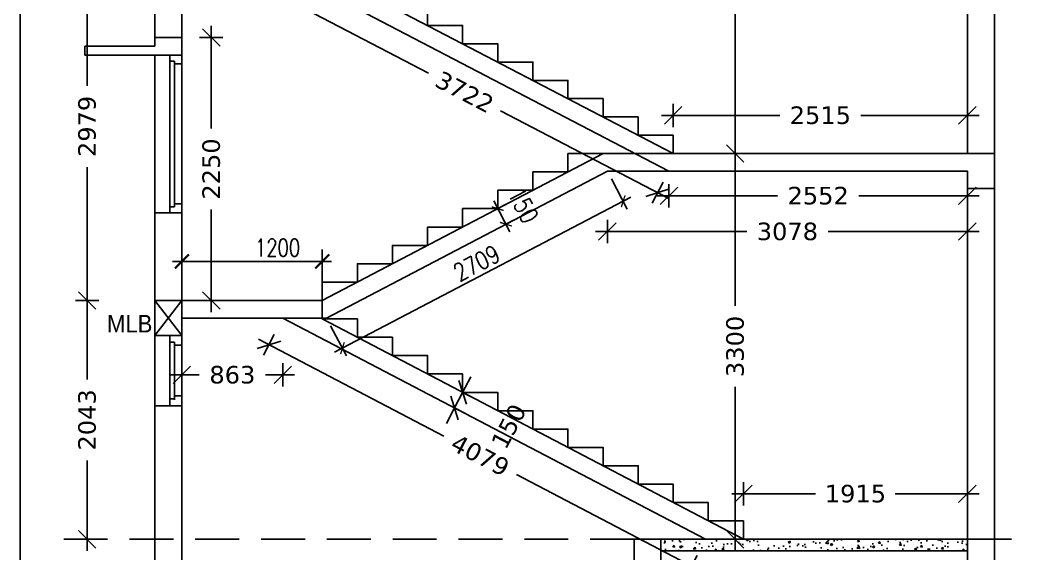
# Model space of a CAD drawing. Header units: millimetres. Extents: x 12977220 to 13113408, y -169657 to -55898.
# Drawn here: x 12979859 to 12988464, y -163494 to -158927 of the extents above; entities that cross this region are included whole.
import ezdxf

# ---------------------------------------------------------------- set-up
doc = ezdxf.new("R2010")
doc.units = ezdxf.units.MM
doc.header["$LTSCALE"] = 3
doc.header["$PDMODE"] = 66
doc.linetypes.add('DASHED2', pattern=[0.375, 0.25, -0.125])
for name, color, linetype in [('C3', 2, 'Continuous'), ('COLUMN-NAME', 83, 'Continuous'), ('text', 33, 'Continuous')]:
    doc.layers.add(name, color=color, linetype=linetype)
doc.styles.add('Jerry', font='verdana.TTF')
doc.styles.add('m', font='MICROSS.TTF', dxfattribs={"width": 0.9, "height": 350})
doc.styles.add('ROMANS', font='romans.shx', dxfattribs={"width": 0.8})
doc.styles.add('RS3', font='romans.shx', dxfattribs={"width": 0.75, "height": 150})
doc.styles.get("Standard").update_dxf_attribs({"font": 'ARIALBD.TTF', "height": 4.5})
doc.dimstyles.new('Dim 150-1', dxfattribs={"dimtxt": 2.5, "dimasz": 1.25, "dimexe": 1.25, "dimexo": 1.25, "dimtad": 1, "dimdec": 0, "dimdsep": 46, "dimtxsty": 'ROMANS', "dimblk1": 'ARCHTICK', "dimblk2": 'ARCHTICK', "dimsah": 1, "dimcen": 3.125, "dimdle": 1.25, "dimclrd": 9, "dimclre": 9, "dimclrt": 123, "dimadec": 0, "dimazin": 0, "dimtfac": 1, "dimtdec": 0, "dimtmove": 2, "dimatfit": 2, "dimldrblk": 'DOT', "dimfxl": 100, "dimarcsym": 0})
doc.dimstyles.new('ISO-25', dxfattribs={"dimtxt": 2.5, "dimasz": 2.5, "dimexe": 1.25, "dimexo": 0.625, "dimtad": 1, "dimtxsty": 'Standard', "dimcen": 2.5, "dimadec": 0, "dimazin": 0, "dimtfac": 1, "dimtmove": 0, "dimatfit": 3, "dimfxl": 1, "dimarcsym": 0})

# ---------------------------------------------------------------- blocks, each defined once
blk = doc.blocks.new('_ARCHTICK')
at = {"color": 0, "linetype": 'ByBlock', "const_width": 0.15}
blk.add_lwpolyline([(-0.5, -0.5), (0.5, 0.5)], dxfattribs=at)
blk = doc.blocks.new('*D1014')
at = {"layer": 'Defpoints', "color": 0, "ltscale": 0.15, "transparency": 16777216}
for p in [(12981241.3, -160990.9), (12981241.3, -161189.8), (12982441.3, -161189.8)]:
    blk.add_point(p, dxfattribs=at)
at = {"layer": 'text', "color": 8, "lineweight": -2, "ltscale": 0.15, "transparency": 16777216}
for p, q in [((12981241.3, -161189.8), (12981241.3, -160890.9)), ((12982441.3, -161189.8), (12982441.3, -160890.9)), ((12982521.3, -160990.9), (12981161.3, -160990.9))]:
    blk.add_line(p, q, dxfattribs=at)
at = {"layer": 'text', "color": 8, "lineweight": -2, "ltscale": 0.15, "transparency": 16777216, "xscale": 120, "yscale": 120, "zscale": 120, "rotation": 180}
blk.add_blockref('_ARCHTICK', (12981241.3, -160990.9), dxfattribs=at)
at = {"layer": 'text', "color": 8, "lineweight": -2, "ltscale": 0.15, "transparency": 16777216, "xscale": 120, "yscale": 120, "zscale": 120}
blk.add_blockref('_ARCHTICK', (12982441.3, -160990.9), dxfattribs=at)
at = {"layer": 'text', "color": 6, "ltscale": 0.15, "transparency": 16777216, "insert": (12982059.6, -160874.4), "char_height": 150, "attachment_point": 5, "style": 'RS3'}
blk.add_mtext('1200', dxfattribs=at)
blk = doc.blocks.new('_Oblique')
at = {"color": 0, "linetype": 'ByBlock', "lineweight": -2}
blk.add_line((-0.5, -0.5), (0.5, 0.5), dxfattribs=at)
blk = doc.blocks.new('*D1016')
at = {"layer": 'C3', "color": 8, "lineweight": -2, "ltscale": 0.15, "transparency": 16777216}
for p, q in [((12985441.3, -159842), (12985441.3, -159642)), ((12987956.3, -159842), (12987956.3, -159642)), ((12985341.3, -159742), (12986351.9, -159742)), ((12988056.3, -159742), (12987045.7, -159742))]:
    blk.add_line(p, q, dxfattribs=at)
at = {"layer": 'Defpoints', "color": 0, "ltscale": 0.15, "transparency": 16777216}
for p in [(12987956.3, -159742), (12985441.3, -159990.1), (12987956.3, -159981.1)]:
    blk.add_point(p, dxfattribs=at)
at = {"layer": 'C3', "color": 8, "lineweight": -2, "ltscale": 0.15, "transparency": 16777216, "xscale": 150, "yscale": 150, "zscale": 150, "rotation": 180}
blk.add_blockref('_Oblique', (12985441.3, -159742), dxfattribs=at)
at = {"layer": 'C3', "color": 8, "lineweight": -2, "ltscale": 0.15, "transparency": 16777216, "xscale": 150, "yscale": 150, "zscale": 150}
blk.add_blockref('_Oblique', (12987956.3, -159742), dxfattribs=at)
at = {"layer": 'C3', "ltscale": 0.15, "transparency": 16777216, "insert": (12986698.8, -159742), "char_height": 150, "attachment_point": 5, "style": 'Jerry'}
blk.add_mtext('2515', dxfattribs=at)
blk = doc.blocks.new('*D1087')
at = {"layer": 'C3', "color": 8, "lineweight": -2, "ltscale": 0.15, "transparency": 16777216}
for p, q in [((12986041.3, -163079.4), (12986041.3, -162879.4)), ((12987956.3, -163079.4), (12987956.3, -162879.4)), ((12985941.3, -162979.4), (12986657.8, -162979.4)), ((12988056.3, -162979.4), (12987339.8, -162979.4))]:
    blk.add_line(p, q, dxfattribs=at)
at = {"layer": 'Defpoints', "color": 0, "ltscale": 0.15, "transparency": 16777216}
for p in [(12987956.3, -162979.4), (12986041.3, -163211.6), (12987956.3, -163211.6)]:
    blk.add_point(p, dxfattribs=at)
at = {"layer": 'C3', "color": 8, "lineweight": -2, "ltscale": 0.15, "transparency": 16777216, "xscale": 150, "yscale": 150, "zscale": 150, "rotation": 180}
blk.add_blockref('_Oblique', (12986041.3, -162979.4), dxfattribs=at)
at = {"layer": 'C3', "color": 8, "lineweight": -2, "ltscale": 0.15, "transparency": 16777216, "xscale": 150, "yscale": 150, "zscale": 150}
blk.add_blockref('_Oblique', (12987956.3, -162979.4), dxfattribs=at)
at = {"layer": 'C3', "ltscale": 0.15, "transparency": 16777216, "insert": (12986998.8, -162979.4), "char_height": 150, "attachment_point": 5, "style": 'Jerry'}
blk.add_mtext('1915', dxfattribs=at)
blk = doc.blocks.new('*D1088')
at = {"layer": 'C3', "color": 8, "lineweight": -2, "ltscale": 0.15, "transparency": 16777216}
for p, q in [((12980431.3, -161225.8), (12980431.3, -162000.8)), ((12980531.3, -161325.8), (12980331.3, -161325.8)), ((12980431.3, -163468.7), (12980431.3, -162693.7)), ((12980531.3, -163368.7), (12980331.3, -163368.7))]:
    blk.add_line(p, q, dxfattribs=at)
at = {"layer": 'Defpoints', "color": 0, "ltscale": 0.15, "transparency": 16777216}
for p in [(12981011.3, -161325.8), (12980431.3, -163368.7), (12981011.3, -163368.7)]:
    blk.add_point(p, dxfattribs=at)
at = {"layer": 'C3', "color": 8, "lineweight": -2, "ltscale": 0.15, "transparency": 16777216, "xscale": 150, "yscale": 150, "zscale": 150}
for p, rotation in [((12980431.3, -161325.8), 90), ((12980431.3, -163368.7), 270)]:
    blk.add_blockref('_Oblique', p, dxfattribs=dict(at, rotation=rotation))
at = {"layer": 'C3', "ltscale": 0.15, "transparency": 16777216, "insert": (12980431.3, -162347.3), "char_height": 150, "attachment_point": 5, "rotation": 90, "style": 'Jerry'}
blk.add_mtext('2043', dxfattribs=at)
blk = doc.blocks.new('*D1089')
at = {"layer": 'C3', "color": 8, "lineweight": -2, "ltscale": 0.15, "transparency": 16777216}
for p, q in [((12980431.3, -158247), (12980431.3, -159489)), ((12980531.3, -158347), (12980331.3, -158347)), ((12980431.3, -161425.8), (12980431.3, -160183.8)), ((12980531.3, -161325.8), (12980331.3, -161325.8))]:
    blk.add_line(p, q, dxfattribs=at)
at = {"layer": 'Defpoints', "color": 0, "ltscale": 0.15, "transparency": 16777216}
for p in [(12981011.3, -158347), (12980431.3, -161325.8), (12981011.3, -161325.8)]:
    blk.add_point(p, dxfattribs=at)
at = {"layer": 'C3', "color": 8, "lineweight": -2, "ltscale": 0.15, "transparency": 16777216, "xscale": 150, "yscale": 150, "zscale": 150}
for p, rotation in [((12980431.3, -158347), 90), ((12980431.3, -161325.8), 270)]:
    blk.add_blockref('_Oblique', p, dxfattribs=dict(at, rotation=rotation))
at = {"layer": 'C3', "ltscale": 0.15, "transparency": 16777216, "insert": (12980431.3, -159836.4), "char_height": 150, "attachment_point": 5, "rotation": 90, "style": 'Jerry'}
blk.add_mtext('2979', dxfattribs=at)
blk = doc.blocks.new('*D1092')
at = {"layer": 'C3', "color": 8, "lineweight": -2, "ltscale": 0.15, "transparency": 16777216}
for p, q in [((12981492.7, -158975.8), (12981492.7, -159853.4)), ((12981392.7, -159075.8), (12981592.7, -159075.8)), ((12981492.7, -161425.8), (12981492.7, -160548.3)), ((12981392.7, -161325.8), (12981592.7, -161325.8))]:
    blk.add_line(p, q, dxfattribs=at)
at = {"layer": 'Defpoints', "color": 0, "ltscale": 0.15, "transparency": 16777216}
for p in [(12981241.3, -159075.8), (12981241.3, -161325.8), (12981492.7, -161325.8)]:
    blk.add_point(p, dxfattribs=at)
at = {"layer": 'C3', "color": 8, "lineweight": -2, "ltscale": 0.15, "transparency": 16777216, "xscale": 150, "yscale": 150, "zscale": 150}
for p, rotation in [((12981492.7, -159075.8), 90), ((12981492.7, -161325.8), 270)]:
    blk.add_blockref('_Oblique', p, dxfattribs=dict(at, rotation=rotation))
at = {"layer": 'C3', "ltscale": 0.15, "transparency": 16777216, "insert": (12981492.7, -160200.8), "char_height": 150, "attachment_point": 5, "rotation": 90, "style": 'Jerry'}
blk.add_mtext('2250', dxfattribs=at)
blk = doc.blocks.new('*D1095')
at = {"layer": 'C3', "color": 8, "lineweight": -2, "ltscale": 0.15, "transparency": 16777216}
for p, q in [((12982054.5, -158592.9), (12981962, -158770.2)), ((12981919.5, -158635.3), (12983350.4, -159381.8)), ((12985396.9, -160449.5), (12983966, -159703)), ((12985354.5, -160314.6), (12985262, -160491.9))]:
    blk.add_line(p, q, dxfattribs=at)
at = {"layer": 'Defpoints', "color": 0, "ltscale": 0.15, "transparency": 16777216}
for p in [(12982104.5, -158497), (12985404.5, -160218.7), (12985308.2, -160403.3)]:
    blk.add_point(p, dxfattribs=at)
at = {"layer": 'C3', "color": 8, "lineweight": -2, "ltscale": 0.15, "transparency": 16777216, "xscale": 150, "yscale": 150, "zscale": 150}
for p, rotation in [((12982008.2, -158681.5), 152.447188423285), ((12985308.2, -160403.3), 332.447188423285)]:
    blk.add_blockref('_Oblique', p, dxfattribs=dict(at, rotation=rotation))
at = {"layer": 'C3', "ltscale": 0.15, "transparency": 16777216, "insert": (12983658.2, -159542.4), "char_height": 150, "attachment_point": 5, "rotation": 332.44719, "style": 'Jerry'}
blk.add_mtext('3722', dxfattribs=at)
blk = doc.blocks.new('*D1096')
at = {"layer": 'COLUMN-NAME', "color": 9, "linetype": 'ByBlock', "lineweight": -2, "ltscale": 500, "transparency": 16777216}
for p, q in [((12984913, -160285.1), (12985048.3, -160543.4)), ((12982513, -161542.3), (12982648.3, -161800.5))]:
    blk.add_line(p, q, dxfattribs=at)
at = {"layer": 'COLUMN-NAME', "color": 9, "lineweight": -2, "ltscale": 500, "transparency": 16777216}
blk.add_line((12982547, -161768.9), (12985079.9, -160442.1), dxfattribs=at)
at = {"layer": 'Defpoints', "color": 0, "linetype": 'ByBlock', "ltscale": 500, "transparency": 16777216}
for p in [(12984878.2, -160218.7), (12985013.5, -160476.9), (12982478.2, -161475.8)]:
    blk.add_point(p, dxfattribs=at)
at = {"layer": 'COLUMN-NAME', "color": 9, "linetype": 'ByBlock', "lineweight": -2, "ltscale": 500, "transparency": 16777216, "xscale": 75, "yscale": 75, "zscale": 75}
for p, rotation in [((12985013.5, -160476.9), 27.64597536373619), ((12982613.5, -161734.1), 207.6459753637361)]:
    blk.add_blockref('_ARCHTICK', p, dxfattribs=dict(at, rotation=rotation))
at = {"layer": 'COLUMN-NAME', "color": 6, "linetype": 'ByBlock', "ltscale": 500, "transparency": 16777216, "insert": (12983761.2, -161005.8), "char_height": 150, "attachment_point": 5, "rotation": 27.64598, "style": 'ROMANS'}
blk.add_mtext('2709', dxfattribs=at)
blk = doc.blocks.new('_Dot')
at = {"color": 0, "linetype": 'ByBlock', "lineweight": -2}
blk.add_line((-0.5, 0), (-1, 0), dxfattribs=at)
at = {"color": 0, "linetype": 'ByBlock', "const_width": 0.5}
blk.add_lwpolyline([(-0.25, 0, 1), (0.25, 0, 1)], format="xyb", close=True, dxfattribs=at)
blk = doc.blocks.new('*D1097')
at = {"layer": 'C3', "color": 8, "lineweight": -2, "ltscale": 0.15, "transparency": 16777216}
for p, q in [((12981896.1, -161657.9), (12983480, -162487.6)), ((12982031.1, -161615.8), (12981938.3, -161792.9)), ((12985686.9, -163643.6), (12984103, -162813.9)), ((12985644.7, -163508.6), (12985551.9, -163685.8))]:
    blk.add_line(p, q, dxfattribs=at)
at = {"layer": 'Defpoints', "color": 0, "ltscale": 0.15, "transparency": 16777216}
for p in [(12982104.4, -161475.8), (12985718, -163368.7), (12985598.3, -163597.2)]:
    blk.add_point(p, dxfattribs=at)
at = {"layer": 'C3', "color": 8, "lineweight": -2, "ltscale": 0.15, "transparency": 16777216, "xscale": 150, "yscale": 150, "zscale": 150}
for p, rotation in [((12981984.7, -161704.3), 152.3540246362497), ((12985598.3, -163597.2), 332.3540246362497)]:
    blk.add_blockref('_Oblique', p, dxfattribs=dict(at, rotation=rotation))
at = {"layer": 'C3', "ltscale": 0.15, "transparency": 16777216, "insert": (12983791.5, -162650.8), "char_height": 150, "attachment_point": 5, "rotation": 332.35402, "style": 'Jerry'}
blk.add_mtext('4079', dxfattribs=at)
blk = doc.blocks.new('*D1098')
at = {"layer": 'COLUMN-NAME', "color": 9, "lineweight": -2, "ltscale": 500, "transparency": 16777216}
blk.add_line((12983906.5, -160473.7), (12984045.7, -160739.4), dxfattribs=at)
at = {"layer": 'COLUMN-NAME', "color": 9, "linetype": 'ByBlock', "lineweight": -2, "ltscale": 500, "transparency": 16777216}
for p, q in [((12983941.3, -160540.1), (12984007.7, -160505.3)), ((12984010.9, -160673), (12984077.3, -160638.2))]:
    blk.add_line(p, q, dxfattribs=at)
at = {"layer": 'Defpoints', "color": 0, "linetype": 'ByBlock', "ltscale": 500, "transparency": 16777216}
for p in [(12983941.3, -160540.1), (12984010.9, -160673), (12984010.9, -160673)]:
    blk.add_point(p, dxfattribs=at)
at = {"layer": 'COLUMN-NAME', "color": 9, "linetype": 'ByBlock', "lineweight": -2, "ltscale": 500, "transparency": 16777216, "xscale": 75, "yscale": 75, "zscale": 75}
for p, rotation in [((12983941.3, -160540.1), 117.6459753634836), ((12984010.9, -160673), 297.6459753634836)]:
    blk.add_blockref('_ARCHTICK', p, dxfattribs=dict(at, rotation=rotation))
at = {"layer": 'COLUMN-NAME', "color": 6, "linetype": 'ByBlock', "ltscale": 500, "transparency": 16777216, "insert": (12984158.8, -160510.9), "char_height": 150, "attachment_point": 5, "rotation": 297.64598, "style": 'ROMANS'}
blk.add_mtext('150', dxfattribs=at)
blk = doc.blocks.new('*D1099')
at = {"layer": 'C3', "color": 8, "lineweight": -2, "ltscale": 0.15, "transparency": 16777216}
for p, q in [((12983641.3, -162111.6), (12983710.9, -161978.7)), ((12983641.3, -162111.6), (12983571.7, -162244.4)), ((12983641.3, -162111.6), (12983729.9, -162158)), ((12983571.7, -162244.4), (12983502.1, -162377.3)), ((12983571.7, -162244.4), (12983660.3, -162290.8))]:
    blk.add_line(p, q, dxfattribs=at)
at = {"layer": 'Defpoints', "color": 0, "ltscale": 0.15, "transparency": 16777216}
for p in [(12983641.3, -162111.6), (12983571.7, -162244.4), (12983571.7, -162244.4)]:
    blk.add_point(p, dxfattribs=at)
at = {"layer": 'C3', "color": 8, "lineweight": -2, "ltscale": 0.15, "transparency": 16777216, "xscale": 150, "yscale": 150, "zscale": 150}
for p, rotation in [((12983641.3, -162111.6), 242.3540246358862), ((12983571.7, -162244.4), 62.35402463588618)]:
    blk.add_blockref('_Oblique', p, dxfattribs=dict(at, rotation=rotation))
at = {"layer": 'C3', "ltscale": 0.15, "transparency": 16777216, "insert": (12984035.4, -162402.7), "char_height": 150, "attachment_point": 5, "rotation": 62.35402, "style": 'Jerry'}
blk.add_mtext('150', dxfattribs=at)
blk = doc.blocks.new('*D1102')
at = {"layer": 'C3', "color": 8, "lineweight": -2, "ltscale": 0.15, "transparency": 16777216}
for p, q in [((12984878.2, -160636.1), (12984878.2, -160836.1)), ((12987956.3, -160636.1), (12987956.3, -160836.1)), ((12984778.2, -160736.1), (12986069.5, -160736.1)), ((12988056.3, -160736.1), (12986765, -160736.1))]:
    blk.add_line(p, q, dxfattribs=at)
at = {"layer": 'Defpoints', "color": 0, "ltscale": 0.15, "transparency": 16777216}
for p in [(12984878.2, -160218.7), (12987956.3, -160218.7), (12987956.3, -160736.1)]:
    blk.add_point(p, dxfattribs=at)
at = {"layer": 'C3', "color": 8, "lineweight": -2, "ltscale": 0.15, "transparency": 16777216, "xscale": 150, "yscale": 150, "zscale": 150, "rotation": 180}
blk.add_blockref('_Oblique', (12984878.2, -160736.1), dxfattribs=at)
at = {"layer": 'C3', "color": 8, "lineweight": -2, "ltscale": 0.15, "transparency": 16777216, "xscale": 150, "yscale": 150, "zscale": 150}
blk.add_blockref('_Oblique', (12987956.3, -160736.1), dxfattribs=at)
at = {"layer": 'C3', "ltscale": 0.15, "transparency": 16777216, "insert": (12986417.2, -160736.1), "char_height": 150, "attachment_point": 5, "style": 'Jerry'}
blk.add_mtext('3078', dxfattribs=at)
blk = doc.blocks.new('*D1103')
at = {"layer": 'C3', "color": 8, "lineweight": -2, "ltscale": 0.15, "transparency": 16777216}
for p, q in [((12981241.3, -161862.2), (12981241.3, -162062.2)), ((12982104.4, -161862.2), (12982104.4, -162062.2)), ((12981141.3, -161962.2), (12981390, -161962.2)), ((12982204.4, -161962.2), (12981955.7, -161962.2))]:
    blk.add_line(p, q, dxfattribs=at)
at = {"layer": 'Defpoints', "color": 0, "ltscale": 0.15, "transparency": 16777216}
for p in [(12981241.3, -161475.8), (12982104.4, -161475.8), (12982104.4, -161962.2)]:
    blk.add_point(p, dxfattribs=at)
at = {"layer": 'C3', "color": 8, "lineweight": -2, "ltscale": 0.15, "transparency": 16777216, "xscale": 150, "yscale": 150, "zscale": 150, "rotation": 180}
blk.add_blockref('_Oblique', (12981241.3, -161962.2), dxfattribs=at)
at = {"layer": 'C3', "color": 8, "lineweight": -2, "ltscale": 0.15, "transparency": 16777216, "xscale": 150, "yscale": 150, "zscale": 150}
blk.add_blockref('_Oblique', (12982104.4, -161962.2), dxfattribs=at)
at = {"layer": 'C3', "ltscale": 0.15, "transparency": 16777216, "insert": (12981672.8, -161962.2), "char_height": 150, "attachment_point": 5, "style": 'Jerry'}
blk.add_mtext('863', dxfattribs=at)
blk = doc.blocks.new('*D1104')
at = {"layer": 'C3', "color": 8, "lineweight": -2, "ltscale": 0.15, "transparency": 16777216}
for p, q in [((12985970.6, -156668.7), (12985970.6, -158071.6)), ((12985870.6, -156768.7), (12986070.6, -156768.7)), ((12985970.6, -160168.7), (12985970.6, -158765.8)), ((12985870.6, -160068.7), (12986070.6, -160068.7))]:
    blk.add_line(p, q, dxfattribs=at)
at = {"layer": 'Defpoints', "color": 0, "ltscale": 0.15, "transparency": 16777216}
for p in [(12985466.3, -156768.7), (12985441.3, -160068.7), (12985970.6, -160068.7)]:
    blk.add_point(p, dxfattribs=at)
at = {"layer": 'C3', "color": 8, "lineweight": -2, "ltscale": 0.15, "transparency": 16777216, "xscale": 150, "yscale": 150, "zscale": 150}
for p, rotation in [((12985970.6, -156768.7), 90), ((12985970.6, -160068.7), 270)]:
    blk.add_blockref('_Oblique', p, dxfattribs=dict(at, rotation=rotation))
at = {"layer": 'C3', "ltscale": 0.15, "transparency": 16777216, "insert": (12985970.6, -158418.7), "char_height": 150, "attachment_point": 5, "rotation": 90, "style": 'Jerry'}
blk.add_mtext('3300', dxfattribs=at)
blk = doc.blocks.new('*D1105')
at = {"layer": 'C3', "color": 8, "lineweight": -2, "ltscale": 0.15, "transparency": 16777216}
for p, q in [((12985970.6, -159968.7), (12985970.6, -161371.6)), ((12985970.6, -160068.7), (12985870.6, -160068.7)), ((12985970.6, -163468.7), (12985970.6, -162065.8)), ((12985970.6, -163368.7), (12985870.6, -163368.7))]:
    blk.add_line(p, q, dxfattribs=at)
at = {"layer": 'Defpoints', "color": 0, "ltscale": 0.15, "transparency": 16777216}
for p in [(12985970.6, -160068.7), (12985970.6, -163368.7), (12985970.6, -163368.7)]:
    blk.add_point(p, dxfattribs=at)
at = {"layer": 'C3', "color": 8, "lineweight": -2, "ltscale": 0.15, "transparency": 16777216, "xscale": 150, "yscale": 150, "zscale": 150}
for p, rotation in [((12985970.6, -160068.7), 90), ((12985970.6, -163368.7), 270)]:
    blk.add_blockref('_Oblique', p, dxfattribs=dict(at, rotation=rotation))
at = {"layer": 'C3', "ltscale": 0.15, "transparency": 16777216, "insert": (12985970.6, -161718.7), "char_height": 150, "attachment_point": 5, "rotation": 90, "style": 'Jerry'}
blk.add_mtext('3300', dxfattribs=at)
blk = doc.blocks.new('*D1021')
at = {"layer": 'C3', "color": 8, "lineweight": -2, "ltscale": 0.15, "transparency": 16777216}
for p, q in [((12985404.5, -160329.9), (12985404.5, -160529.9)), ((12987956.3, -160329.9), (12987956.3, -160529.9)), ((12985304.5, -160429.9), (12986332.9, -160429.9)), ((12988056.3, -160429.9), (12987027.9, -160429.9))]:
    blk.add_line(p, q, dxfattribs=at)
at = {"layer": 'Defpoints', "color": 0, "ltscale": 0.15, "transparency": 16777216}
for p in [(12985404.5, -160218.7), (12987956.3, -160218.7), (12987956.3, -160429.9)]:
    blk.add_point(p, dxfattribs=at)
at = {"layer": 'C3', "color": 8, "lineweight": -2, "ltscale": 0.15, "transparency": 16777216, "xscale": 150, "yscale": 150, "zscale": 150, "rotation": 180}
blk.add_blockref('_Oblique', (12985404.5, -160429.9), dxfattribs=at)
at = {"layer": 'C3', "color": 8, "lineweight": -2, "ltscale": 0.15, "transparency": 16777216, "xscale": 150, "yscale": 150, "zscale": 150}
blk.add_blockref('_Oblique', (12987956.3, -160429.9), dxfattribs=at)
at = {"layer": 'C3', "ltscale": 0.15, "transparency": 16777216, "insert": (12986680.4, -160429.9), "char_height": 150, "attachment_point": 5, "style": 'Jerry'}
blk.add_mtext('2552', dxfattribs=at)

msp = doc.modelspace()

# ---------------------------------------------------------------- hatches: boundary and pattern name
at = {"layer": 'text', "ltscale": 0.15}
h = msp.add_hatch(dxfattribs=at)
h.set_pattern_fill('AR-CONC', color=4, scale=25, style=0)
h.set_pattern_definition([(50, (11095413.64, -21760.74), (179.315046, -15.688034), [18.75, -206.25]), (355, (11095413.64, -21760.74), (-34.687833, 188.048033), [15, -165]), (100.4514, (11095428.58, -21762.05), (144.627345, 172.359886), [15.935047, -175.285528]), (46.1842, (11095413.64, -21710.74), (266.810262, -41.379754), [28.125, -309.375]), (96.6356, (11095435.87, -21714.2), (233.665676, 243.529468), [23.902572, -262.92825]), (351.1842, (11095413.64, -21710.74), (233.665486, 243.52965), [22.5, -247.5]), (21, (11095438.64, -21723.24), (149.226763, -100.654723), [18.75, -206.25]), (326, (11095438.64, -21723.24), (60.828833, 181.287511), [15, -165]), (71.4514, (11095451.07, -21731.63), (210.055657, 80.632624), [15.935047, -175.285528]), (37.5, (11095413.64, -21760.74), (3.0399638, 83.2234635), [0, -163, 0, -167.5, 0, -165.625]), (7.5, (11095413.64, -21760.74), (65.7673844, 98.602928), [0, -95.5, 0, -159.25, 0, -63.125]), (327.5, (11095357.89, -21760.74), (133.455609, -5.638718), [0, -62.5, 0, -195, 0, -258.75]), (317.5, (11095332.89, -21760.74), (145.796542, 25.0262456), [0, -81.25, 0, -129.5, 0, -183.75])])
h.paths.add_polyline_path([(12985336.3, -163368.7), (12985336.3, -163468.7), (12987956.3, -163468.7), (12987956.3, -163368.7)])

# ---------------------------------------------------------------- linework, layer by layer
at = {"layer": 'COLUMN-NAME', "color": 3, "linetype": 'ByBlock', "ltscale": 500}
for p, q in [((12981011.3, -161325.8), (12981241.3, -161625.8)), ((12981241.3, -161325.8), (12981011.3, -161625.8))]:
    msp.add_line(p, q, dxfattribs=at)
at = {"layer": 'COLUMN-NAME', "color": 3, "linetype": 'DASHED2', "ltscale": 500}
msp.add_line((12985106.3, -163368.7), (12980048.7, -163368.7), dxfattribs=at)
at = {"layer": 'COLUMN-NAME', "color": 3, "linetype": 'ByBlock', "ltscale": 500}
for points in [[(13003701.5, -169657.1), (12979858.7, -169657.1), (12979858.7, -153114.5), (13003701.5, -153114.5)], [(12981011.3, -161325.8), (12981241.3, -161325.8), (12981241.3, -161625.8), (12981011.3, -161625.8)]]:
    msp.add_lwpolyline(points, close=True, dxfattribs=at)
at = {"layer": 'text', "color": 4, "ltscale": 0.15}
for p, q in [((12981241.3, -153618.7), (12981241.3, -165003.5)), ((12988186.3, -160368.7), (12988186.3, -156918.7)), ((12981011.3, -157597), (12981011.3, -159075.8)), ((12987956.3, -160068.7), (12987956.3, -157968.7)), ((12985441.3, -160068.7), (12982141.3, -158347)), ((12985404.5, -160218.7), (12982104.5, -158497)), ((12981241.3, -158639.8), (12981241.3, -159075.8)), ((12981011.3, -159075.8), (12981241.3, -159075.8)), ((12981011.3, -159150.8), (12981011.3, -159075.8)), ((12981241.3, -159075.8), (12981241.3, -159225.8)), ((12981011.3, -159150.8), (12980411.3, -159150.8)), ((12980411.3, -159150.8), (12980411.3, -159225.8)), ((12981011.3, -159225.8), (12980411.3, -159225.8)), ((12981241.3, -159225.8), (12981011.3, -159225.8)), ((12981011.3, -160575.8), (12981011.3, -159225.8)), ((12981139.1, -160575.8), (12981139.1, -159225.8)), ((12981177.4, -159276.9), (12981139.1, -159276.9)), ((12981177.4, -160524.7), (12981177.4, -159276.9)), ((12981241.3, -160575.8), (12981241.3, -159225.8)), ((12981241.3, -159302.5), (12981177.4, -159302.5)), ((12984841.3, -160068.7), (12982441.3, -161325.8)), ((12984841.3, -160068.7), (12988186.3, -160068.7)), ((12984878.2, -160218.7), (12982478.2, -161475.8)), ((12984878.2, -160218.7), (12984956.3, -160218.7)), ((12984878.2, -160218.7), (12987956.3, -160218.7)), ((12987956.3, -160368.7), (12987956.3, -161193.7)), ((12987956.3, -160368.7), (12987956.3, -163368.7)), ((12988186.3, -160368.7), (12988186.3, -163368.7)), ((12981011.3, -160575.8), (12981011.3, -161625.8)), ((12981011.3, -160575.8), (12981241.3, -160575.8)), ((12981177.4, -160524.7), (12981139.1, -160524.7)), ((12981241.3, -160499.2), (12981177.4, -160499.2)), ((12981241.3, -160575.8), (12981241.3, -161325.8)), ((12981011.3, -161325.8), (12981011.3, -161475.8)), ((12982441.3, -161325.8), (12981011.3, -161325.8)), ((12988186.3, -161268.7), (12988186.3, -163368.7)), ((12982404.4, -161475.8), (12981241.3, -161475.8)), ((12981241.3, -161475.8), (12981241.3, -161625.8)), ((12982104.4, -161475.8), (12985718, -163368.7)), ((12982404.4, -161475.8), (12982478.2, -161475.8)), ((12982441.3, -161483), (12986041.3, -163368.7)), ((12981011.3, -162225.8), (12981011.3, -161625.8)), ((12981139.1, -162225.8), (12981139.1, -161625.8)), ((12981177.4, -161683.6), (12981139.1, -161683.6)), ((12981177.4, -162174.7), (12981177.4, -161683.6)), ((12981241.3, -162225.8), (12981241.3, -161625.8)), ((12981241.3, -161709.1), (12981177.4, -161709.1)), ((12981177.4, -162168.1), (12981139.1, -162168.1)), ((12981241.3, -162142.6), (12981177.4, -162142.6)), ((12981011.3, -162225.8), (12981011.3, -165003.5)), ((12981011.3, -162225.8), (12981241.3, -162225.8)), ((12985441.3, -162897.3), (12985186.3, -162897.3)), ((12985441.3, -163054.4), (12985441.3, -162897.3)), ((12985741.3, -163054.4), (12985441.3, -163054.4)), ((12985741.3, -163211.6), (12985741.3, -163054.4)), ((12986041.3, -163211.6), (12985741.3, -163211.6)), ((12985878.3, -163211.6), (12985904.3, -163211.6)), ((12986041.3, -163368.7), (12986041.3, -163211.6)), ((12985106.3, -163368.7), (12987956.3, -163368.7)), ((12985106.3, -163368.7), (12985106.3, -163518.7)), ((12985106.3, -163368.7), (12985106.3, -165003.5)), ((12985336.3, -163368.7), (12985336.3, -165003.5)), ((12987956.3, -163368.7), (12988332.9, -163368.7)), ((12987956.3, -164969.4), (12987956.3, -163368.7)), ((12988186.3, -164969.4), (12988186.3, -163368.7)), ((12985336.3, -163468.7), (12986871.3, -163468.7)), ((12985336.3, -163468.7), (12986871.3, -163468.7)), ((12985869, -163447.8), (12985872.3, -163449.5)), ((12986871.3, -163468.7), (12987956.3, -163468.7))]:
    msp.add_line(p, q, dxfattribs=at)
for points in [[(12983941.3, -159286.1), (12983941.3, -159129.6), (12983641.3, -159129.6), (12983641.3, -158973), (12983341.3, -158973), (12983341.3, -158816.5), (12983041.3, -158816.5), (12983041.3, -158660), (12982741.3, -158660), (12982741.3, -158503.5), (12982441.3, -158503.5)], [(12985441.3, -160068.7), (12985441.3, -159912.2), (12985141.3, -159912.2), (12985141.3, -159755.7), (12984841.3, -159755.7), (12984841.3, -159599.1), (12984541.3, -159599.1), (12984541.3, -159442.6), (12984241.3, -159442.6), (12984241.3, -159286.1), (12983941.3, -159286.1)], [(12984841.3, -160068.7), (12984541.3, -160068.7), (12984541.3, -160225.8), (12984241.3, -160225.8), (12984241.3, -160383), (12983941.3, -160383), (12983941.3, -160540.1), (12983641.3, -160540.1), (12983641.3, -160697.3), (12983341.3, -160697.3), (12983341.3, -160854.4), (12983041.3, -160854.4), (12983041.3, -161011.6), (12982741.3, -161011.6), (12982741.3, -161168.7), (12982441.3, -161168.7), (12982441.3, -161325.8)], [(12984241.3, -160225.8), (12984241.3, -160383), (12983941.3, -160383), (12983941.3, -160540.1), (12983641.3, -160540.1), (12983641.3, -160697.3), (12983341.7, -160697.3), (12983341.7, -160854.4), (12983041.3, -160854.4), (12983041.3, -161011.6), (12982741.3, -161011.6), (12982741.3, -161168.7), (12982441.3, -161168.7), (12982441.3, -161325.8)], [(12988186.3, -160218.7), (12988186.3, -160368.7), (12987956.3, -160368.7), (12987956.3, -160218.7)], [(12983041.3, -161640.1), (12982741.3, -161640.1), (12982741.3, -161483), (12982441.3, -161483), (12982441.3, -161325.8)], [(12981241.3, -161475.8), (12981241.3, -161625.8), (12981011.3, -161625.8), (12981011.3, -161475.8)], [(12984241.3, -162425.8), (12984241.3, -162268.7), (12983941.3, -162268.7), (12983941.3, -162111.6), (12983641.3, -162111.6), (12983641.3, -161954.4), (12983341.7, -161954.4), (12983341.7, -161797.3), (12983041.3, -161797.3), (12983041.3, -161640.1), (12983006.3, -161640.1)], [(12986041.3, -163368.7), (12986041.3, -163211.6), (12985741.3, -163211.6), (12985741.3, -163054.4), (12985441.3, -163054.4), (12985441.3, -162897.3), (12985141.7, -162897.3), (12985141.7, -162740.1), (12984841.3, -162740.1), (12984841.3, -162583), (12984541.3, -162583), (12984541.3, -162425.8), (12984241.3, -162425.8), (12984241.3, -162268.7)]]:
    msp.add_lwpolyline(points, dxfattribs=at)

# ---------------------------------------------------------------- texts
at = {"layer": 'text', "color": 4, "ltscale": 0.15, "style": 'm', "width": 0.9}
msp.add_text('MLB', height=150, dxfattribs=at).set_placement((12980601.2, -161599.5))

# ---------------------------------------------------------------- dimensions: what is measured, and where the dimension line sits
at = {"layer": 'C3', "color": 3, "ltscale": 0.15}
for base, p1, p2, picture, middle in [((12985970.6, -160068.7), (12985466.3, -156768.7), (12985441.3, -160068.7), '*D1104', (12985970.6, -158418.7)), ((12980431.3, -161325.8), (12981011.3, -158347), (12981011.3, -161325.8), '*D1089', (12980431.3, -159836.4)), ((12981492.7, -161325.8), (12981241.3, -159075.8), (12981241.3, -161325.8), '*D1092', (12981492.7, -160200.8)), ((12985970.6, -163368.7), (12985970.6, -160068.7), (12985970.6, -163368.7), '*D1105', (12985970.6, -161718.7)), ((12980431.3, -163368.7), (12981011.3, -161325.8), (12981011.3, -163368.7), '*D1088', (12980431.3, -162347.3))]:
    dim = msp.add_linear_dim(base=base, p1=p1, p2=p2, angle=90, dimstyle='ISO-25', override={"dimscale": 100, "dimtxt": 1.5, "dimasz": 1.5, "dimexe": 1, "dimexo": 1, "dimgap": 1, "dimtad": 0, "dimdec": 0, "dimtxsty": 'Jerry', "dimblk": 'Oblique', "dimdle": 1, "dimclrd": 8, "dimclre": 8, "dimclrt": 256, "dimtdec": 0, "dimtmove": 2, "dimfxlon": 1}, dxfattribs=at)
    dim.commit()
    dim.dimension.update_dxf_attribs({"geometry": picture, "text_midpoint": middle})
for p1, p2, distance, picture, middle in [((12982104.5, -158497), (12985404.5, -160218.7), -208.2, '*D1095', (12983658.2, -159542.4)), ((12982104.4, -161475.8), (12985718, -163368.7), -257.9, '*D1097', (12983791.5, -162650.8)), ((12983641.3, -162111.6), (12983571.7, -162244.4), 0, '*D1099', (12984035.4, -162402.7))]:
    dim = msp.add_aligned_dim(p1=p1, p2=p2, distance=distance, dimstyle='ISO-25', override={"dimscale": 100, "dimtxt": 1.5, "dimasz": 1.5, "dimexe": 1, "dimexo": 1, "dimgap": 1, "dimtad": 0, "dimdec": 0, "dimtxsty": 'Jerry', "dimblk": 'Oblique', "dimdle": 1, "dimclrd": 8, "dimclre": 8, "dimclrt": 256, "dimtdec": 0, "dimtmove": 2, "dimfxlon": 1}, dxfattribs=at)
    dim.commit()
    dim.dimension.update_dxf_attribs({"geometry": picture, "text_midpoint": middle})
for base, p1, p2, picture, middle in [((12987956.3, -159742), (12985441.3, -159990.1), (12987956.3, -159981.1), '*D1016', (12986698.8, -159742)), ((12987956.3, -160736.1), (12984878.2, -160218.7), (12987956.3, -160218.7), '*D1102', (12986417.2, -160736.1)), ((12987956.3, -160429.9), (12985404.5, -160218.7), (12987956.3, -160218.7), '*D1021', (12986680.4, -160429.9)), ((12982104.4, -161962.2), (12981241.3, -161475.8), (12982104.4, -161475.8), '*D1103', (12981672.8, -161962.2)), ((12987956.3, -162979.4), (12986041.3, -163211.6), (12987956.3, -163211.6), '*D1087', (12986998.8, -162979.4))]:
    dim = msp.add_linear_dim(base=base, p1=p1, p2=p2, dimstyle='ISO-25', override={"dimscale": 100, "dimtxt": 1.5, "dimasz": 1.5, "dimexe": 1, "dimexo": 1, "dimgap": 1, "dimtad": 0, "dimdec": 0, "dimtxsty": 'Jerry', "dimblk": 'Oblique', "dimdle": 1, "dimclrd": 8, "dimclre": 8, "dimclrt": 256, "dimtdec": 0, "dimtmove": 2, "dimfxlon": 1}, dxfattribs=at)
    dim.commit()
    dim.dimension.update_dxf_attribs({"geometry": picture, "text_midpoint": middle})
at = {"layer": 'COLUMN-NAME', "color": 3, "linetype": 'ByBlock', "ltscale": 500}
for p1, p2, distance, picture, middle in [((12982478.2, -161475.8), (12984878.2, -160218.7), -291.5, '*D1096', (12983761.2, -161005.8)), ((12983941.3, -160540.1), (12984010.9, -160673), 0, '*D1098', (12984158.8, -160510.9))]:
    dim = msp.add_aligned_dim(p1=p1, p2=p2, distance=distance, dimstyle='Dim 150-1', override={"dimscale": 75, "dimtxt": 2, "dimasz": 1, "dimexe": 1, "dimexo": 1, "dimgap": 0.5, "dimpost": '\\X', "dimcen": 2.5, "dimdle": 1, "dimclrt": 6, "dimfxl": 6, "dimfxlon": 1}, dxfattribs=at)
    dim.commit()
    dim.dimension.update_dxf_attribs({"geometry": picture, "text_midpoint": middle})
at = {"layer": 'text', "color": 4, "ltscale": 0.15}
dim = msp.add_linear_dim(base=(12981241.3, -160990.9), p1=(12982441.3, -161189.8), p2=(12981241.3, -161189.8), dimstyle='ISO-25', override={"dimscale": 80, "dimasz": 1.5, "dimexo": 0, "dimdec": 0, "dimtxsty": 'RS3', "dimblk1": 'ARCHTICK', "dimblk2": 'ARCHTICK', "dimsah": 1, "dimdle": 1, "dimclrd": 8, "dimclre": 8, "dimclrt": 6, "dimtdec": 0, "dimtmove": 1}, dxfattribs=at)
dim.commit()
dim.dimension.update_dxf_attribs({"geometry": '*D1014', "text_midpoint": (12982059.6, -160999.4), "dimtype": 160})

doc.saveas('drawing.dxf')
